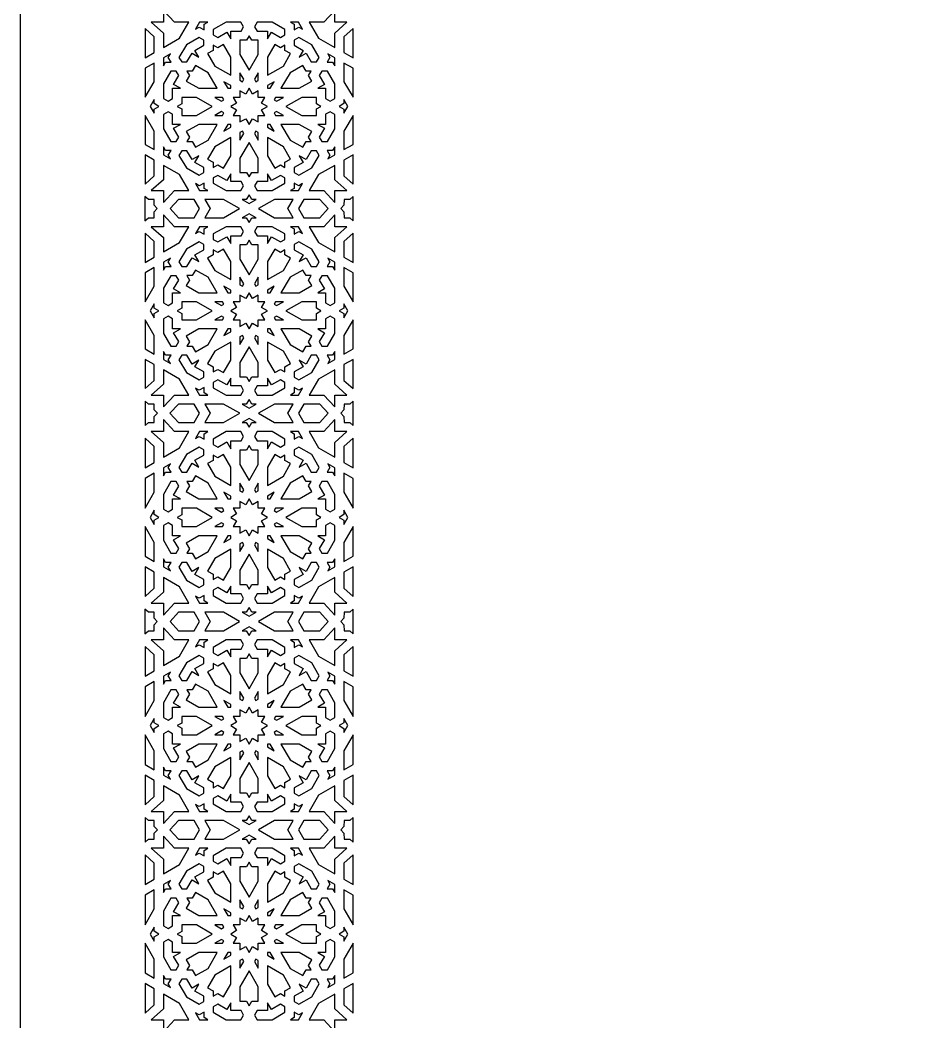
# Model space of a CAD drawing. Extents: x -425 to 425, y -950 to 950.
# Drawn here: x -425 to 0, y -482.2 to -1.3 of the extents above; entities that cross this region are included whole.
import ezdxf

# ---------------------------------------------------------------- set-up
doc = ezdxf.new("R2010")
doc.units = 0
doc.header["$MEASUREMENT"] = 0
doc.layers.add('LAYER_1', color=18, linetype='CONTINUOUS')

msp = doc.modelspace()

# ---------------------------------------------------------------- linework, layer by layer
at = {"layer": 'LAYER_1'}
for points in [[(-425, -950), (425, -950), (425, 950), (-425, 950)], [(-356.15, -2.33), (-361.94, -2.33), (-356.15, -7.52), (-356.15, -14.39), (-348.36, -9.98), (-343.86, -2.33), (-350.87, -2.33), (-356.15, 3.35)], [(-279.14, -2.33), (-286.14, -2.33), (-281.64, -9.98), (-273.85, -14.39), (-273.85, -7.52), (-268.06, -2.33), (-273.85, -2.33), (-273.85, 3.35)], [(-340.7, -5.64), (-338.93, -4.63), (-336.64, -5.93), (-336.64, -3.33), (-334.87, -2.33), (-338.76, -2.33)], [(-332.19, -5.82), (-332.19, -8.39), (-330.03, -9.61), (-325.72, -7.16), (-323.83, -10.36), (-323.83, -6.67), (-318.85, -6.67), (-317.61, -4.55), (-318.91, -2.33), (-326.03, -2.33)], [(-312.39, -4.55), (-311.15, -6.67), (-306.17, -6.67), (-306.17, -10.36), (-304.28, -7.16), (-299.97, -9.61), (-297.81, -8.39), (-297.81, -5.82), (-303.97, -2.33), (-311.09, -2.33)], [(-293.36, -3.33), (-293.36, -5.93), (-291.07, -4.63), (-289.3, -5.64), (-291.24, -2.33), (-295.13, -2.33)], [(-364.98, -19.44), (-360.57, -16.94), (-360.57, -9.35), (-364.98, -5.4)], [(-316.26, -11.01), (-319.41, -11.01), (-319.41, -17.88), (-315, -25.38), (-310.59, -17.88), (-310.59, -11.01), (-313.74, -11.01), (-315, -8.86)], [(-269.43, -9.35), (-269.43, -16.94), (-265.02, -19.44), (-265.02, -5.4)], [(-345.12, -13.15), (-348.68, -19.2), (-347.37, -21.42), (-344.88, -21.42), (-342.39, -17.19), (-339.13, -19.03), (-341.01, -15.83), (-336.7, -13.39), (-336.7, -10.94), (-338.96, -9.66)], [(-330.06, -14.64), (-332.25, -13.4), (-332.25, -15.87), (-334.97, -17.42), (-331.47, -23.37), (-323.83, -27.7), (-323.83, -19.04), (-327.33, -13.09)], [(-306.17, -19.04), (-306.17, -27.7), (-298.53, -23.37), (-295.03, -17.42), (-297.75, -15.87), (-297.75, -13.4), (-299.94, -14.64), (-302.67, -13.09)], [(-293.3, -10.94), (-293.3, -13.39), (-288.99, -15.83), (-290.87, -19.03), (-287.61, -17.19), (-285.12, -21.42), (-282.63, -21.42), (-281.32, -19.2), (-284.88, -13.15), (-291.04, -9.66)], [(-356.15, -19.4), (-356.15, -23.22), (-355.13, -21.48), (-352.48, -21.48), (-353.8, -19.23), (-352.78, -17.49)], [(-276.2, -19.23), (-277.52, -21.48), (-274.88, -21.48), (-273.85, -23.22), (-273.85, -19.4), (-277.22, -17.49)], [(-364.98, -24.45), (-364.98, -38.38), (-360.57, -30.88), (-360.57, -21.95)], [(-342.35, -25.79), (-344.87, -25.79), (-343.61, -27.94), (-345.18, -30.61), (-339.12, -34.05), (-330.3, -34.05), (-334.71, -26.55), (-340.77, -23.11)], [(-295.29, -26.55), (-299.7, -34.05), (-290.88, -34.05), (-284.82, -30.61), (-286.39, -27.94), (-285.13, -25.79), (-287.65, -25.79), (-289.23, -23.11)], [(-269.43, -30.88), (-265.02, -38.38), (-265.02, -24.45), (-269.43, -21.95)], [(-356.15, -31.9), (-356.15, -38.88), (-353.88, -40.16), (-351.73, -38.94), (-351.73, -34.05), (-347.96, -34.05), (-351.22, -32.2), (-348.73, -27.97), (-349.98, -25.85), (-352.59, -25.85)], [(-319.41, -30.21), (-318.23, -30.88), (-317.55, -29.72), (-319.41, -26.56)], [(-312.45, -29.72), (-311.77, -30.88), (-310.59, -30.21), (-310.59, -26.56)], [(-281.27, -27.97), (-278.78, -32.2), (-282.04, -34.05), (-278.27, -34.05), (-278.27, -38.94), (-276.12, -40.16), (-273.85, -38.88), (-273.85, -31.9), (-277.41, -25.85), (-280.02, -25.85)], [(-325.19, -34.05), (-323.83, -34.05), (-323.83, -32.72), (-327.05, -30.89)], [(-306.17, -32.72), (-306.17, -34.05), (-304.81, -34.05), (-302.95, -30.89)], [(-347.31, -41.48), (-349.49, -42.72), (-347.31, -43.96), (-347.31, -47.05), (-340.31, -47.05), (-332.67, -42.72), (-340.31, -38.39), (-347.31, -38.39)], [(-328.24, -40.22), (-327.07, -39.55), (-327.75, -38.39), (-331.46, -38.39)], [(-316.62, -36.81), (-319.41, -35.22), (-319.41, -38.39), (-322.64, -38.39), (-321.03, -41.14), (-323.82, -42.72), (-321.03, -44.31), (-322.64, -47.05), (-319.41, -47.05), (-319.41, -50.22), (-316.62, -48.64), (-315, -51.38), (-313.38, -48.64), (-310.59, -50.22), (-310.59, -47.05), (-307.36, -47.05), (-308.97, -44.31), (-306.18, -42.72), (-308.97, -41.14), (-307.36, -38.39), (-310.59, -38.39), (-310.59, -35.22), (-313.38, -36.81), (-315, -34.06)], [(-302.93, -39.55), (-301.76, -40.22), (-298.54, -38.39), (-302.25, -38.39)], [(-297.34, -42.72), (-289.7, -47.05), (-282.69, -47.05), (-282.69, -43.96), (-280.51, -42.72), (-282.69, -41.48), (-282.69, -38.39), (-289.7, -38.39)], [(-362.51, -42.72), (-360.57, -46.03), (-360.57, -44.02), (-358.28, -42.72), (-360.57, -41.42), (-360.57, -39.41)], [(-269.43, -41.42), (-271.72, -42.72), (-269.43, -44.02), (-269.43, -46.03), (-267.49, -42.72), (-269.43, -39.41)], [(-364.98, -60.99), (-360.57, -63.49), (-360.57, -54.56), (-364.98, -47.06)], [(-356.15, -46.56), (-356.15, -53.54), (-352.59, -59.59), (-349.98, -59.59), (-348.73, -57.47), (-351.22, -53.24), (-347.96, -51.39), (-351.73, -51.39), (-351.73, -46.5), (-353.88, -45.28)], [(-331.46, -47.05), (-327.75, -47.05), (-327.07, -45.9), (-328.24, -45.23)], [(-302.93, -45.9), (-302.25, -47.05), (-298.54, -47.05), (-301.76, -45.23)], [(-278.27, -46.5), (-278.27, -51.39), (-282.04, -51.39), (-278.78, -53.24), (-281.27, -57.47), (-280.02, -59.59), (-277.41, -59.59), (-273.85, -53.54), (-273.85, -46.56), (-276.12, -45.28)], [(-269.43, -54.56), (-269.43, -63.49), (-265.02, -60.99), (-265, -61), (-265, -47.09), (-265.02, -47.06)], [(-345.18, -54.83), (-343.61, -57.51), (-344.87, -59.65), (-342.35, -59.65), (-340.77, -62.33), (-334.71, -58.89), (-330.3, -51.39), (-339.12, -51.39)], [(-327.05, -54.55), (-323.83, -52.73), (-323.83, -51.39), (-325.19, -51.39)], [(-306.17, -52.73), (-302.95, -54.55), (-304.81, -51.39), (-306.17, -51.39)], [(-295.29, -58.89), (-289.23, -62.33), (-287.65, -59.65), (-285.13, -59.65), (-286.39, -57.51), (-284.82, -54.83), (-290.88, -51.39), (-299.7, -51.39)], [(-319.41, -55.23), (-319.41, -58.88), (-317.55, -55.72), (-318.23, -54.56)], [(-312.45, -55.72), (-310.59, -58.88), (-310.59, -55.23), (-311.77, -54.56)], [(-356.15, -66.04), (-352.78, -67.95), (-353.8, -66.21), (-352.48, -63.96), (-355.13, -63.96), (-356.15, -62.22)], [(-331.47, -62.07), (-334.97, -68.02), (-332.25, -69.57), (-332.25, -72.04), (-330.06, -70.8), (-327.33, -72.35), (-323.83, -66.4), (-323.83, -57.74)], [(-319.41, -67.56), (-319.41, -74.43), (-316.26, -74.43), (-315, -76.58), (-313.74, -74.43), (-310.59, -74.43), (-310.59, -67.56), (-315, -60.06)], [(-306.17, -66.4), (-302.67, -72.35), (-299.94, -70.8), (-297.75, -72.04), (-297.75, -69.57), (-295.03, -68.02), (-298.53, -62.07), (-306.17, -57.74)], [(-274.88, -63.96), (-277.52, -63.96), (-276.2, -66.21), (-277.22, -67.95), (-273.85, -66.04), (-273.85, -62.22)], [(-364.98, -80.04), (-360.57, -76.09), (-360.57, -68.5), (-364.98, -66)], [(-348.68, -66.24), (-345.12, -72.29), (-338.96, -75.78), (-336.7, -74.5), (-336.7, -72.05), (-341.01, -69.61), (-339.13, -66.41), (-342.39, -68.26), (-344.88, -64.02), (-347.37, -64.02)], [(-287.61, -68.26), (-290.87, -66.41), (-288.99, -69.61), (-293.3, -72.05), (-293.3, -74.5), (-291.04, -75.78), (-284.88, -72.29), (-281.32, -66.24), (-282.63, -64.02), (-285.12, -64.02)], [(-269.43, -68.5), (-269.43, -76.09), (-265.02, -80.04), (-265, -80.02), (-265, -66.01), (-265.02, -66)], [(-356.15, -77.93), (-361.94, -83.11), (-356.15, -83.11), (-356.15, -88.79), (-350.87, -83.11), (-343.86, -83.11), (-348.36, -75.47), (-356.15, -71.05)], [(-281.64, -75.47), (-286.14, -83.11), (-279.14, -83.11), (-273.85, -88.79), (-273.85, -83.11), (-268.06, -83.11), (-273.85, -77.93), (-273.85, -71.05)], [(-325.72, -78.28), (-330.03, -75.83), (-332.19, -77.06), (-332.19, -79.62), (-326.03, -83.11), (-318.91, -83.11), (-317.61, -80.89), (-318.85, -78.77), (-323.83, -78.77), (-323.83, -75.08)], [(-306.17, -78.77), (-311.15, -78.77), (-312.39, -80.89), (-311.09, -83.11), (-303.97, -83.11), (-297.81, -79.62), (-297.81, -77.06), (-299.97, -75.83), (-304.28, -78.28), (-306.17, -75.08)], [(-338.93, -80.81), (-340.7, -79.81), (-338.76, -83.11), (-334.87, -83.11), (-336.64, -82.11), (-336.64, -79.51)], [(-293.36, -82.11), (-295.13, -83.11), (-291.24, -83.11), (-289.3, -79.81), (-291.07, -80.81), (-293.36, -79.51)], [(-365, -97.63), (-363.35, -96.15), (-360.65, -96.15), (-360.57, -93.42), (-359.06, -91.8), (-360.57, -90.18), (-360.65, -87.45), (-363.35, -87.45), (-365, -85.97)], [(-316.32, -87.45), (-318.37, -87.45), (-315, -89.36), (-311.63, -87.45), (-313.68, -87.45), (-315, -85.2)], [(-266.65, -87.45), (-269.35, -87.45), (-269.43, -90.18), (-270.94, -91.8), (-269.43, -93.42), (-269.35, -96.15), (-266.65, -96.15), (-265, -97.63), (-265, -85.98)], [(-352.96, -91.8), (-348.91, -96.15), (-341.31, -96.15), (-338.75, -91.8), (-341.31, -87.45), (-348.91, -87.45)], [(-333.65, -91.8), (-336.21, -96.15), (-327.21, -96.15), (-319.54, -91.8), (-327.21, -87.45), (-336.21, -87.45)], [(-310.46, -91.8), (-302.79, -96.15), (-293.8, -96.15), (-296.35, -91.8), (-293.8, -87.45), (-302.79, -87.45)], [(-291.25, -91.8), (-288.69, -96.15), (-281.09, -96.15), (-277.04, -91.8), (-281.09, -87.45), (-288.69, -87.45)], [(-356.15, -100.49), (-361.94, -100.49), (-356.15, -105.68), (-356.15, -112.55), (-348.36, -108.14), (-343.86, -100.49), (-350.87, -100.49), (-356.15, -94.81)], [(-318.37, -96.15), (-316.32, -96.15), (-315, -98.4), (-313.68, -96.15), (-311.63, -96.15), (-315, -94.24)], [(-279.14, -100.49), (-286.14, -100.49), (-281.64, -108.14), (-273.85, -112.55), (-273.85, -105.68), (-268.06, -100.49), (-273.85, -100.49), (-273.85, -94.81)], [(-340.7, -103.8), (-338.93, -102.79), (-336.64, -104.09), (-336.64, -101.5), (-334.87, -100.49), (-338.76, -100.49)], [(-332.19, -103.98), (-332.19, -106.55), (-330.03, -107.77), (-325.72, -105.32), (-323.83, -108.53), (-323.83, -104.83), (-318.85, -104.83), (-317.61, -102.71), (-318.91, -100.49), (-326.03, -100.49)], [(-312.39, -102.71), (-311.15, -104.83), (-306.17, -104.83), (-306.17, -108.53), (-304.28, -105.32), (-299.97, -107.77), (-297.81, -106.55), (-297.81, -103.98), (-303.97, -100.49), (-311.09, -100.49)], [(-293.36, -101.5), (-293.36, -104.09), (-291.07, -102.79), (-289.3, -103.8), (-291.24, -100.49), (-295.13, -100.49)], [(-364.98, -117.61), (-360.57, -115.11), (-360.57, -107.52), (-364.98, -103.56)], [(-269.43, -107.52), (-269.43, -115.11), (-265.02, -117.61), (-265, -117.6), (-265, -103.58), (-265.02, -103.56)], [(-345.12, -111.31), (-348.68, -117.36), (-347.37, -119.58), (-344.88, -119.58), (-342.39, -115.35), (-339.13, -117.2), (-341.01, -113.99), (-336.7, -111.55), (-336.7, -109.1), (-338.96, -107.82)], [(-316.26, -109.17), (-319.41, -109.17), (-319.41, -116.04), (-315, -123.54), (-310.59, -116.04), (-310.59, -109.17), (-313.74, -109.17), (-315, -107.02)], [(-293.3, -109.1), (-293.3, -111.55), (-288.99, -113.99), (-290.87, -117.2), (-287.61, -115.35), (-285.12, -119.58), (-282.63, -119.58), (-281.32, -117.36), (-284.88, -111.31), (-291.04, -107.82)], [(-330.06, -112.8), (-332.25, -111.56), (-332.25, -114.04), (-334.97, -115.58), (-331.47, -121.54), (-323.83, -125.87), (-323.83, -117.2), (-327.33, -111.25)], [(-306.17, -117.2), (-306.17, -125.87), (-298.53, -121.54), (-295.03, -115.58), (-297.75, -114.04), (-297.75, -111.56), (-299.94, -112.8), (-302.67, -111.25)], [(-364.98, -122.62), (-364.98, -136.54), (-360.57, -129.04), (-360.57, -120.12)], [(-356.15, -117.56), (-356.15, -121.38), (-355.13, -119.64), (-352.48, -119.64), (-353.8, -117.39), (-352.78, -115.65)], [(-276.2, -117.39), (-277.52, -119.64), (-274.88, -119.64), (-273.85, -121.38), (-273.85, -117.56), (-277.22, -115.65)], [(-269.43, -129.04), (-265.02, -136.54), (-265, -136.51), (-265, -122.61), (-265.02, -122.62), (-269.43, -120.12)], [(-356.15, -130.06), (-356.15, -137.04), (-353.88, -138.32), (-351.73, -137.1), (-351.73, -132.21), (-347.96, -132.21), (-351.22, -130.36), (-348.73, -126.13), (-349.98, -124.01), (-352.59, -124.01)], [(-342.35, -123.95), (-344.87, -123.95), (-343.61, -126.1), (-345.18, -128.77), (-339.12, -132.21), (-330.3, -132.21), (-334.71, -124.71), (-340.77, -121.27)], [(-319.41, -128.37), (-318.23, -129.04), (-317.55, -127.88), (-319.41, -124.72)], [(-312.45, -127.88), (-311.77, -129.04), (-310.59, -128.37), (-310.59, -124.72)], [(-295.29, -124.71), (-299.7, -132.21), (-290.88, -132.21), (-284.82, -128.77), (-286.39, -126.1), (-285.13, -123.95), (-287.65, -123.95), (-289.23, -121.27)], [(-281.27, -126.13), (-278.78, -130.36), (-282.04, -132.21), (-278.27, -132.21), (-278.27, -137.1), (-276.12, -138.32), (-273.85, -137.04), (-273.85, -130.06), (-277.41, -124.01), (-280.02, -124.01)], [(-325.19, -132.21), (-323.83, -132.21), (-323.83, -130.88), (-327.05, -129.05)], [(-306.17, -130.88), (-306.17, -132.21), (-304.81, -132.21), (-302.95, -129.05)], [(-316.62, -134.97), (-319.41, -133.38), (-319.41, -136.55), (-322.64, -136.55), (-321.03, -139.3), (-323.82, -140.88), (-321.03, -142.47), (-322.64, -145.21), (-319.41, -145.21), (-319.41, -148.38), (-316.62, -146.8), (-315, -149.54), (-313.38, -146.8), (-310.59, -148.38), (-310.59, -145.21), (-307.36, -145.21), (-308.97, -142.47), (-306.18, -140.88), (-308.97, -139.3), (-307.36, -136.55), (-310.59, -136.55), (-310.59, -133.38), (-313.38, -134.97), (-315, -132.22)], [(-362.51, -140.88), (-360.57, -144.19), (-360.57, -142.18), (-358.28, -140.88), (-360.57, -139.58), (-360.57, -137.58)], [(-347.31, -139.64), (-349.49, -140.88), (-347.31, -142.12), (-347.31, -145.21), (-340.31, -145.21), (-332.67, -140.88), (-340.31, -136.55), (-347.31, -136.55)], [(-328.24, -138.38), (-327.07, -137.71), (-327.75, -136.55), (-331.46, -136.55)], [(-302.93, -137.71), (-301.76, -138.38), (-298.54, -136.55), (-302.25, -136.55)], [(-297.34, -140.88), (-289.7, -145.21), (-282.69, -145.21), (-282.69, -142.12), (-280.51, -140.88), (-282.69, -139.64), (-282.69, -136.55), (-289.7, -136.55)], [(-269.43, -139.58), (-271.72, -140.88), (-269.43, -142.18), (-269.43, -144.19), (-267.49, -140.88), (-269.43, -137.58)], [(-356.15, -144.72), (-356.15, -151.71), (-352.59, -157.75), (-349.98, -157.75), (-348.73, -155.64), (-351.22, -151.4), (-347.96, -149.55), (-351.73, -149.55), (-351.73, -144.66), (-353.88, -143.44)], [(-331.46, -145.21), (-327.75, -145.21), (-327.07, -144.05), (-328.24, -143.39)], [(-302.93, -144.05), (-302.25, -145.21), (-298.54, -145.21), (-301.76, -143.39)], [(-278.27, -144.66), (-278.27, -149.55), (-282.04, -149.55), (-278.78, -151.4), (-281.27, -155.64), (-280.02, -157.75), (-277.41, -157.75), (-273.85, -151.71), (-273.85, -144.72), (-276.12, -143.44)], [(-364.98, -159.15), (-360.57, -161.65), (-360.57, -152.72), (-364.98, -145.22)], [(-269.43, -152.72), (-269.43, -161.65), (-265.02, -159.15), (-265.02, -145.22)], [(-345.18, -152.99), (-343.61, -155.67), (-344.87, -157.81), (-342.35, -157.81), (-340.77, -160.49), (-334.71, -157.05), (-330.3, -149.55), (-339.12, -149.55)], [(-327.05, -152.71), (-323.83, -150.89), (-323.83, -149.55), (-325.19, -149.55)], [(-319.41, -153.39), (-319.41, -157.04), (-317.55, -153.88), (-318.23, -152.72)], [(-312.45, -153.88), (-310.59, -157.04), (-310.59, -153.39), (-311.77, -152.72)], [(-306.17, -150.89), (-302.95, -152.71), (-304.81, -149.55), (-306.17, -149.55)], [(-295.29, -157.05), (-289.23, -160.49), (-287.65, -157.81), (-285.13, -157.81), (-286.39, -155.67), (-284.82, -152.99), (-290.88, -149.55), (-299.7, -149.55)], [(-331.47, -160.23), (-334.97, -166.18), (-332.25, -167.73), (-332.25, -170.21), (-330.06, -168.97), (-327.33, -170.51), (-323.83, -164.56), (-323.83, -155.9)], [(-319.41, -165.72), (-319.41, -172.6), (-316.26, -172.6), (-315, -174.74), (-313.74, -172.6), (-310.59, -172.6), (-310.59, -165.72), (-315, -158.22)], [(-306.17, -164.56), (-302.67, -170.51), (-299.94, -168.97), (-297.75, -170.21), (-297.75, -167.73), (-295.03, -166.18), (-298.53, -160.23), (-306.17, -155.9)], [(-356.15, -164.2), (-352.78, -166.11), (-353.8, -164.37), (-352.48, -162.12), (-355.13, -162.12), (-356.15, -160.38)], [(-348.68, -164.41), (-345.12, -170.45), (-338.96, -173.94), (-336.7, -172.66), (-336.7, -170.22), (-341.01, -167.77), (-339.13, -164.57), (-342.39, -166.42), (-344.88, -162.18), (-347.37, -162.18)], [(-287.61, -166.42), (-290.87, -164.57), (-288.99, -167.77), (-293.3, -170.22), (-293.3, -172.66), (-291.04, -173.94), (-284.88, -170.45), (-281.32, -164.41), (-282.63, -162.18), (-285.12, -162.18)], [(-274.88, -162.12), (-277.52, -162.12), (-276.2, -164.37), (-277.22, -166.11), (-273.85, -164.2), (-273.85, -160.38)], [(-364.98, -178.2), (-360.57, -174.25), (-360.57, -166.66), (-364.98, -164.16)], [(-269.43, -166.66), (-269.43, -174.25), (-265.02, -178.2), (-265.02, -164.16)], [(-356.15, -176.09), (-361.94, -181.27), (-356.15, -181.27), (-356.15, -186.96), (-350.87, -181.27), (-343.86, -181.27), (-348.36, -173.63), (-356.15, -169.21)], [(-281.64, -173.63), (-286.14, -181.27), (-279.14, -181.27), (-273.85, -186.96), (-273.85, -181.27), (-268.06, -181.27), (-273.85, -176.09), (-273.85, -169.21)], [(-338.93, -178.97), (-340.7, -177.97), (-338.76, -181.27), (-334.87, -181.27), (-336.64, -180.27), (-336.64, -177.67)], [(-325.72, -176.44), (-330.03, -174), (-332.19, -175.22), (-332.19, -177.78), (-326.03, -181.28), (-318.91, -181.28), (-317.61, -179.05), (-318.85, -176.94), (-323.83, -176.94), (-323.83, -173.24)], [(-306.17, -176.94), (-311.15, -176.94), (-312.39, -179.05), (-311.09, -181.28), (-303.97, -181.28), (-297.81, -177.78), (-297.81, -175.22), (-299.97, -174), (-304.28, -176.44), (-306.17, -173.24)], [(-293.36, -180.27), (-295.13, -181.27), (-291.24, -181.27), (-289.3, -177.97), (-291.07, -178.97), (-293.36, -177.67)], [(-364.98, -195.92), (-363.35, -194.43), (-360.65, -194.43), (-360.57, -191.65), (-359.05, -189.98), (-360.57, -188.34), (-360.65, -185.61), (-363.35, -185.61), (-364.98, -184.16)], [(-352.98, -189.98), (-348.91, -194.43), (-341.31, -194.43), (-338.74, -189.98), (-341.31, -185.61), (-348.91, -185.61)], [(-333.64, -189.98), (-336.21, -194.43), (-327.21, -194.43), (-319.5, -189.98), (-327.21, -185.61), (-336.21, -185.61)], [(-316.32, -185.61), (-318.37, -185.61), (-315, -187.52), (-311.63, -185.61), (-313.68, -185.61), (-315, -183.36)], [(-310.5, -189.98), (-302.79, -194.43), (-293.8, -194.43), (-296.36, -189.98), (-293.8, -185.61), (-302.79, -185.61)], [(-291.26, -189.98), (-288.69, -194.43), (-281.09, -194.43), (-277.03, -189.98), (-281.09, -185.61), (-288.69, -185.61)], [(-266.65, -185.61), (-269.35, -185.61), (-269.43, -188.34), (-270.95, -189.98), (-269.43, -191.65), (-269.35, -194.43), (-266.65, -194.43), (-265.02, -195.92), (-265.02, -184.16)], [(-356.15, -198.85), (-361.94, -198.85), (-356.15, -204.13), (-356.15, -211.14), (-348.36, -206.64), (-343.86, -198.85), (-350.87, -198.85), (-356.15, -193.06)], [(-318.37, -194.43), (-316.32, -194.43), (-315, -196.72), (-313.68, -194.43), (-311.63, -194.43), (-315, -192.49)], [(-279.14, -198.85), (-286.14, -198.85), (-281.64, -206.64), (-273.85, -211.14), (-273.85, -204.13), (-268.06, -198.85), (-273.85, -198.85), (-273.85, -193.06)], [(-364.98, -216.28), (-360.57, -213.74), (-360.57, -206.01), (-364.98, -201.98)], [(-340.7, -202.22), (-338.93, -201.2), (-336.64, -202.52), (-336.64, -199.87), (-334.87, -198.85), (-338.76, -198.85)], [(-332.19, -202.41), (-332.19, -205.02), (-330.03, -206.26), (-325.72, -203.77), (-323.83, -207.04), (-323.83, -203.27), (-318.85, -203.27), (-317.61, -201.11), (-318.91, -198.85), (-326.03, -198.85)], [(-312.39, -201.11), (-311.15, -203.27), (-306.17, -203.27), (-306.17, -207.04), (-304.28, -203.77), (-299.97, -206.26), (-297.81, -205.02), (-297.81, -202.41), (-303.97, -198.85), (-311.09, -198.85)], [(-293.36, -199.87), (-293.36, -202.52), (-291.07, -201.2), (-289.3, -202.22), (-291.24, -198.85), (-295.13, -198.85)], [(-269.43, -206.01), (-269.43, -213.74), (-265.02, -216.28), (-265.02, -201.98)], [(-345.12, -209.87), (-348.68, -216.03), (-347.37, -218.3), (-344.88, -218.3), (-342.39, -213.98), (-339.13, -215.87), (-341.01, -212.6), (-336.7, -210.11), (-336.7, -207.62), (-338.96, -206.32)], [(-316.26, -207.69), (-319.41, -207.69), (-319.41, -214.69), (-315, -222.33), (-310.59, -214.69), (-310.59, -207.69), (-313.74, -207.69), (-315, -205.51)], [(-293.3, -207.62), (-293.3, -210.11), (-288.99, -212.6), (-290.87, -215.87), (-287.61, -213.98), (-285.12, -218.3), (-282.63, -218.3), (-281.32, -216.03), (-284.88, -209.87), (-291.04, -206.32)], [(-330.06, -211.39), (-332.25, -210.13), (-332.25, -212.65), (-334.97, -214.22), (-331.47, -220.29), (-323.83, -224.7), (-323.83, -215.88), (-327.33, -209.81)], [(-306.17, -215.88), (-306.17, -224.7), (-298.53, -220.29), (-295.03, -214.22), (-297.75, -212.65), (-297.75, -210.13), (-299.94, -211.39), (-302.67, -209.81)], [(-356.15, -216.24), (-356.15, -220.13), (-355.13, -218.36), (-352.48, -218.36), (-353.8, -216.07), (-352.78, -214.3)], [(-276.2, -216.07), (-277.52, -218.36), (-274.88, -218.36), (-273.85, -220.13), (-273.85, -216.24), (-277.22, -214.3)], [(-364.98, -221.39), (-364.98, -235.57), (-360.57, -227.93), (-360.57, -218.84)], [(-342.35, -222.75), (-344.87, -222.75), (-343.61, -224.93), (-345.18, -227.66), (-339.12, -231.16), (-330.3, -231.16), (-334.71, -223.52), (-340.77, -220.02)], [(-295.29, -223.52), (-299.7, -231.16), (-290.88, -231.16), (-284.82, -227.66), (-286.39, -224.93), (-285.13, -222.75), (-287.65, -222.75), (-289.23, -220.02)], [(-269.43, -227.93), (-265.02, -235.57), (-265.02, -221.39), (-269.43, -218.84)], [(-356.15, -228.97), (-356.15, -236.08), (-353.88, -237.39), (-351.73, -236.14), (-351.73, -231.16), (-347.96, -231.16), (-351.22, -229.28), (-348.73, -224.96), (-349.98, -222.81), (-352.59, -222.81)], [(-319.41, -227.25), (-318.23, -227.93), (-317.55, -226.75), (-319.41, -223.53)], [(-312.45, -226.75), (-311.77, -227.93), (-310.59, -227.25), (-310.59, -223.53)], [(-281.27, -224.96), (-278.78, -229.28), (-282.04, -231.16), (-278.27, -231.16), (-278.27, -236.14), (-276.12, -237.39), (-273.85, -236.08), (-273.85, -228.97), (-277.41, -222.81), (-280.02, -222.81)], [(-325.19, -231.16), (-323.83, -231.16), (-323.83, -229.8), (-327.05, -227.94)], [(-306.17, -229.8), (-306.17, -231.16), (-304.81, -231.16), (-302.95, -227.94)], [(-347.31, -238.73), (-349.49, -239.99), (-347.31, -241.26), (-347.31, -244.4), (-340.31, -244.4), (-332.67, -239.99), (-340.31, -235.58), (-347.31, -235.58)], [(-328.24, -237.44), (-327.07, -236.76), (-327.75, -235.58), (-331.46, -235.58)], [(-316.62, -233.97), (-319.41, -232.35), (-319.41, -235.58), (-322.64, -235.58), (-321.03, -238.38), (-323.82, -239.99), (-321.03, -241.61), (-322.64, -244.4), (-319.41, -244.4), (-319.41, -247.63), (-316.62, -246.02), (-315, -248.81), (-313.38, -246.02), (-310.59, -247.63), (-310.59, -244.4), (-307.36, -244.4), (-308.97, -241.61), (-306.18, -239.99), (-308.97, -238.38), (-307.36, -235.58), (-310.59, -235.58), (-310.59, -232.35), (-313.38, -233.97), (-315, -231.17)], [(-302.93, -236.76), (-301.76, -237.44), (-298.54, -235.58), (-302.25, -235.58)], [(-297.34, -239.99), (-289.7, -244.4), (-282.69, -244.4), (-282.69, -241.26), (-280.51, -239.99), (-282.69, -238.73), (-282.69, -235.58), (-289.7, -235.58)], [(-362.51, -239.99), (-360.57, -243.36), (-360.57, -241.32), (-358.28, -239.99), (-360.57, -238.67), (-360.57, -236.62)], [(-269.43, -238.67), (-271.72, -239.99), (-269.43, -241.32), (-269.43, -243.36), (-267.49, -239.99), (-269.43, -236.62)], [(-364.98, -258.6), (-360.57, -261.14), (-360.57, -252.05), (-364.98, -244.41)], [(-356.15, -243.91), (-356.15, -251.02), (-352.59, -257.18), (-349.98, -257.18), (-348.73, -255.02), (-351.22, -250.71), (-347.96, -248.82), (-351.73, -248.82), (-351.73, -243.84), (-353.88, -242.6)], [(-331.46, -244.4), (-327.75, -244.4), (-327.07, -243.23), (-328.24, -242.55)], [(-302.93, -243.23), (-302.25, -244.4), (-298.54, -244.4), (-301.76, -242.55)], [(-278.27, -243.84), (-278.27, -248.82), (-282.04, -248.82), (-278.78, -250.71), (-281.27, -255.02), (-280.02, -257.18), (-277.41, -257.18), (-273.85, -251.02), (-273.85, -243.91), (-276.12, -242.6)], [(-269.43, -252.05), (-269.43, -261.14), (-265.02, -258.6), (-265, -258.61), (-265, -244.44), (-265.02, -244.41)], [(-345.18, -252.32), (-343.61, -255.05), (-344.87, -257.24), (-342.35, -257.24), (-340.77, -259.96), (-334.71, -256.46), (-330.3, -248.82), (-339.12, -248.82)], [(-327.05, -252.04), (-323.83, -250.18), (-323.83, -248.82), (-325.19, -248.82)], [(-306.17, -250.18), (-302.95, -252.04), (-304.81, -248.82), (-306.17, -248.82)], [(-295.29, -256.46), (-289.23, -259.96), (-287.65, -257.24), (-285.13, -257.24), (-286.39, -255.05), (-284.82, -252.32), (-290.88, -248.82), (-299.7, -248.82)], [(-319.41, -252.74), (-319.41, -256.45), (-317.55, -253.23), (-318.23, -252.06)], [(-312.45, -253.23), (-310.59, -256.45), (-310.59, -252.74), (-311.77, -252.06)], [(-331.47, -259.7), (-334.97, -265.76), (-332.25, -267.34), (-332.25, -269.86), (-330.06, -268.6), (-327.33, -270.17), (-323.83, -264.11), (-323.83, -255.29)], [(-319.41, -265.29), (-319.41, -272.29), (-316.26, -272.29), (-315, -274.48), (-313.74, -272.29), (-310.59, -272.29), (-310.59, -265.29), (-315, -257.65)], [(-306.17, -264.11), (-302.67, -270.17), (-299.94, -268.6), (-297.75, -269.86), (-297.75, -267.34), (-295.03, -265.76), (-298.53, -259.7), (-306.17, -255.29)], [(-364.98, -278), (-360.57, -273.98), (-360.57, -266.25), (-364.98, -263.7)], [(-356.15, -263.74), (-352.78, -265.69), (-353.8, -263.92), (-352.48, -261.63), (-355.13, -261.63), (-356.15, -259.86)], [(-348.68, -263.95), (-345.12, -270.11), (-338.96, -273.67), (-336.7, -272.36), (-336.7, -269.87), (-341.01, -267.38), (-339.13, -264.12), (-342.39, -266), (-344.88, -261.69), (-347.37, -261.69)], [(-287.61, -266), (-290.87, -264.12), (-288.99, -267.38), (-293.3, -269.87), (-293.3, -272.36), (-291.04, -273.67), (-284.88, -270.11), (-281.32, -263.95), (-282.63, -261.69), (-285.12, -261.69)], [(-274.88, -261.63), (-277.52, -261.63), (-276.2, -263.92), (-277.22, -265.69), (-273.85, -263.74), (-273.85, -259.86)], [(-269.43, -266.25), (-269.43, -273.98), (-265.02, -278), (-265, -277.99), (-265, -263.71), (-265.02, -263.7)], [(-356.15, -275.85), (-361.94, -281.13), (-356.15, -281.13), (-356.15, -286.92), (-350.87, -281.13), (-343.86, -281.13), (-348.36, -273.34), (-356.15, -268.85)], [(-281.64, -273.34), (-286.14, -281.13), (-279.14, -281.13), (-273.85, -286.92), (-273.85, -281.13), (-268.06, -281.13), (-273.85, -275.85), (-273.85, -268.85)], [(-325.72, -276.21), (-330.03, -273.72), (-332.19, -274.96), (-332.19, -277.58), (-326.03, -281.13), (-318.91, -281.13), (-317.61, -278.87), (-318.85, -276.71), (-323.83, -276.71), (-323.83, -272.95)], [(-306.17, -276.71), (-311.15, -276.71), (-312.39, -278.87), (-311.09, -281.13), (-303.97, -281.13), (-297.81, -277.58), (-297.81, -274.96), (-299.97, -273.72), (-304.28, -276.21), (-306.17, -272.95)], [(-338.93, -278.79), (-340.7, -277.76), (-338.76, -281.13), (-334.87, -281.13), (-336.64, -280.11), (-336.64, -277.46)], [(-293.36, -280.11), (-295.13, -281.13), (-291.24, -281.13), (-289.3, -277.76), (-291.07, -278.79), (-293.36, -277.46)], [(-316.32, -285.55), (-318.37, -285.55), (-315, -287.5), (-311.63, -285.55), (-313.68, -285.55), (-315, -283.26)], [(-365, -295.92), (-363.35, -294.42), (-360.65, -294.42), (-360.57, -291.63), (-359.06, -289.98), (-360.57, -288.33), (-360.65, -285.55), (-363.35, -285.55), (-365, -284.05)], [(-352.96, -289.98), (-348.91, -294.41), (-341.31, -294.41), (-338.75, -289.98), (-341.31, -285.55), (-348.91, -285.55)], [(-333.65, -289.98), (-336.21, -294.41), (-327.21, -294.41), (-319.54, -289.98), (-327.21, -285.55), (-336.21, -285.55)], [(-310.46, -289.98), (-302.79, -294.41), (-293.8, -294.41), (-296.35, -289.98), (-293.8, -285.55), (-302.79, -285.55)], [(-291.25, -289.98), (-288.69, -294.41), (-281.09, -294.41), (-277.04, -289.98), (-281.09, -285.55), (-288.69, -285.55)], [(-266.65, -285.55), (-269.35, -285.55), (-269.43, -288.33), (-270.94, -289.98), (-269.43, -291.63), (-269.35, -294.42), (-266.65, -294.42), (-265, -295.92), (-265, -284.05)], [(-356.15, -298.83), (-361.94, -298.83), (-356.15, -304.12), (-356.15, -311.12), (-348.36, -306.62), (-343.86, -298.83), (-350.87, -298.83), (-356.15, -293.05)], [(-318.37, -294.41), (-316.32, -294.41), (-315, -296.71), (-313.68, -294.41), (-311.63, -294.41), (-315, -292.47)], [(-279.14, -298.83), (-286.14, -298.83), (-281.64, -306.62), (-273.85, -311.12), (-273.85, -304.12), (-268.06, -298.83), (-273.85, -298.83), (-273.85, -293.05)], [(-364.98, -316.27), (-360.57, -313.72), (-360.57, -305.99), (-364.98, -301.96)], [(-340.7, -302.2), (-338.93, -301.18), (-336.64, -302.5), (-336.64, -299.86), (-334.87, -298.83), (-338.76, -298.83)], [(-332.19, -302.39), (-332.19, -305), (-330.03, -306.25), (-325.72, -303.76), (-323.83, -307.02), (-323.83, -303.25), (-318.85, -303.25), (-317.61, -301.1), (-318.91, -298.83), (-326.03, -298.83)], [(-312.39, -301.1), (-311.15, -303.25), (-306.17, -303.25), (-306.17, -307.02), (-304.28, -303.76), (-299.97, -306.25), (-297.81, -305), (-297.81, -302.39), (-303.97, -298.83), (-311.09, -298.83)], [(-293.36, -299.86), (-293.36, -302.5), (-291.07, -301.18), (-289.3, -302.2), (-291.24, -298.83), (-295.13, -298.83)], [(-269.43, -305.99), (-269.43, -313.72), (-265.02, -316.27), (-265, -316.26), (-265, -301.98), (-265.02, -301.96)], [(-345.12, -309.86), (-348.68, -316.02), (-347.37, -318.28), (-344.88, -318.28), (-342.39, -313.97), (-339.13, -315.85), (-341.01, -312.59), (-336.7, -310.1), (-336.7, -307.61), (-338.96, -306.3)], [(-316.26, -307.67), (-319.41, -307.67), (-319.41, -314.67), (-315, -322.31), (-310.59, -314.67), (-310.59, -307.67), (-313.74, -307.67), (-315, -305.49)], [(-293.3, -307.61), (-293.3, -310.1), (-288.99, -312.59), (-290.87, -315.85), (-287.61, -313.97), (-285.12, -318.28), (-282.63, -318.28), (-281.32, -316.02), (-284.88, -309.86), (-291.04, -306.3)], [(-330.06, -311.37), (-332.25, -310.11), (-332.25, -312.63), (-334.97, -314.21), (-331.47, -320.27), (-323.83, -324.68), (-323.83, -315.86), (-327.33, -309.8)], [(-306.17, -315.86), (-306.17, -324.68), (-298.53, -320.27), (-295.03, -314.21), (-297.75, -312.63), (-297.75, -310.11), (-299.94, -311.37), (-302.67, -309.8)], [(-356.15, -316.22), (-356.15, -320.11), (-355.13, -318.34), (-352.48, -318.34), (-353.8, -316.05), (-352.78, -314.28)], [(-276.2, -316.05), (-277.52, -318.34), (-274.88, -318.34), (-273.85, -320.11), (-273.85, -316.22), (-277.22, -314.28)], [(-364.98, -321.37), (-364.98, -335.56), (-360.57, -327.92), (-360.57, -318.82)], [(-342.35, -322.73), (-344.87, -322.73), (-343.61, -324.92), (-345.18, -327.64), (-339.12, -331.14), (-330.3, -331.14), (-334.71, -323.5), (-340.77, -320)], [(-295.29, -323.5), (-299.7, -331.14), (-290.88, -331.14), (-284.82, -327.64), (-286.39, -324.92), (-285.13, -322.73), (-287.65, -322.73), (-289.23, -320)], [(-269.43, -327.92), (-265.02, -335.56), (-265, -335.52), (-265, -321.36), (-265.02, -321.37), (-269.43, -318.82)], [(-356.15, -328.95), (-356.15, -336.06), (-353.88, -337.37), (-351.73, -336.12), (-351.73, -331.14), (-347.96, -331.14), (-351.22, -329.26), (-348.73, -324.95), (-349.98, -322.79), (-352.59, -322.79)], [(-319.41, -327.23), (-318.23, -327.91), (-317.55, -326.73), (-319.41, -323.51)], [(-312.45, -326.73), (-311.77, -327.91), (-310.59, -327.23), (-310.59, -323.51)], [(-281.27, -324.95), (-278.78, -329.26), (-282.04, -331.14), (-278.27, -331.14), (-278.27, -336.12), (-276.12, -337.37), (-273.85, -336.06), (-273.85, -328.95), (-277.41, -322.79), (-280.02, -322.79)], [(-325.19, -331.14), (-323.83, -331.14), (-323.83, -329.78), (-327.05, -327.92)], [(-316.62, -333.95), (-319.41, -332.33), (-319.41, -335.56), (-322.64, -335.56), (-321.03, -338.36), (-323.82, -339.97), (-321.03, -341.59), (-322.64, -344.38), (-319.41, -344.38), (-319.41, -347.61), (-316.62, -346), (-315, -348.79), (-313.38, -346), (-310.59, -347.61), (-310.59, -344.38), (-307.36, -344.38), (-308.97, -341.59), (-306.18, -339.97), (-308.97, -338.36), (-307.36, -335.56), (-310.59, -335.56), (-310.59, -332.33), (-313.38, -333.95), (-315, -331.15)], [(-306.17, -329.78), (-306.17, -331.14), (-304.81, -331.14), (-302.95, -327.92)], [(-362.51, -339.98), (-360.57, -343.34), (-360.57, -341.3), (-358.28, -339.98), (-360.57, -338.65), (-360.57, -336.61)], [(-347.31, -338.71), (-349.49, -339.98), (-347.31, -341.24), (-347.31, -344.39), (-340.31, -344.39), (-332.67, -339.98), (-340.31, -335.56), (-347.31, -335.56)], [(-328.24, -337.42), (-327.07, -336.74), (-327.75, -335.56), (-331.46, -335.56)], [(-302.93, -336.74), (-301.76, -337.42), (-298.54, -335.56), (-302.25, -335.56)], [(-297.34, -339.98), (-289.7, -344.39), (-282.69, -344.39), (-282.69, -341.24), (-280.51, -339.98), (-282.69, -338.71), (-282.69, -335.56), (-289.7, -335.56)], [(-269.43, -338.65), (-271.72, -339.98), (-269.43, -341.3), (-269.43, -343.34), (-267.49, -339.98), (-269.43, -336.61)], [(-364.98, -358.58), (-360.57, -361.13), (-360.57, -352.03), (-364.98, -344.4)], [(-356.15, -343.89), (-356.15, -351), (-352.59, -357.16), (-349.98, -357.16), (-348.73, -355), (-351.22, -350.69), (-347.96, -348.81), (-351.73, -348.81), (-351.73, -343.83), (-353.88, -342.58)], [(-331.46, -344.38), (-327.75, -344.38), (-327.07, -343.21), (-328.24, -342.53)], [(-302.93, -343.21), (-302.25, -344.38), (-298.54, -344.38), (-301.76, -342.53)], [(-278.27, -343.83), (-278.27, -348.81), (-282.04, -348.81), (-278.78, -350.69), (-281.27, -355), (-280.02, -357.16), (-277.41, -357.16), (-273.85, -351), (-273.85, -343.89), (-276.12, -342.58)], [(-269.43, -352.03), (-269.43, -361.13), (-265.02, -358.58), (-265.02, -344.4)], [(-345.18, -352.31), (-343.61, -355.03), (-344.87, -357.22), (-342.35, -357.22), (-340.77, -359.95), (-334.71, -356.45), (-330.3, -348.81), (-339.12, -348.81)], [(-327.05, -352.02), (-323.83, -350.16), (-323.83, -348.8), (-325.19, -348.8)], [(-306.17, -350.16), (-302.95, -352.02), (-304.81, -348.8), (-306.17, -348.8)], [(-295.29, -356.45), (-289.23, -359.95), (-287.65, -357.22), (-285.13, -357.22), (-286.39, -355.03), (-284.82, -352.31), (-290.88, -348.81), (-299.7, -348.81)], [(-331.47, -359.68), (-334.97, -365.74), (-332.25, -367.32), (-332.25, -369.84), (-330.06, -368.58), (-327.33, -370.16), (-323.83, -364.09), (-323.83, -355.27)], [(-319.41, -352.72), (-319.41, -356.43), (-317.55, -353.21), (-318.23, -352.04)], [(-312.45, -353.21), (-310.59, -356.43), (-310.59, -352.72), (-311.77, -352.04)], [(-306.17, -364.09), (-302.67, -370.16), (-299.94, -368.58), (-297.75, -369.84), (-297.75, -367.32), (-295.03, -365.74), (-298.53, -359.68), (-306.17, -355.27)], [(-356.15, -363.73), (-352.78, -365.67), (-353.8, -363.9), (-352.48, -361.61), (-355.13, -361.61), (-356.15, -359.84)], [(-319.41, -365.28), (-319.41, -372.28), (-316.26, -372.28), (-315, -374.46), (-313.74, -372.28), (-310.59, -372.28), (-310.59, -365.28), (-315, -357.64)], [(-274.88, -361.61), (-277.52, -361.61), (-276.2, -363.9), (-277.22, -365.67), (-273.85, -363.73), (-273.85, -359.84)], [(-364.98, -377.99), (-360.57, -373.96), (-360.57, -366.23), (-364.98, -363.68)], [(-348.68, -363.93), (-345.12, -370.09), (-338.96, -373.65), (-336.7, -372.34), (-336.7, -369.85), (-341.01, -367.36), (-339.13, -364.1), (-342.39, -365.98), (-344.88, -361.67), (-347.37, -361.67)], [(-287.61, -365.98), (-290.87, -364.1), (-288.99, -367.36), (-293.3, -369.85), (-293.3, -372.34), (-291.04, -373.65), (-284.88, -370.09), (-281.32, -363.93), (-282.63, -361.67), (-285.12, -361.67)], [(-269.43, -366.23), (-269.43, -373.96), (-265.02, -377.99), (-265.02, -363.68)], [(-356.15, -375.83), (-361.94, -381.12), (-356.15, -381.12), (-356.15, -386.9), (-350.87, -381.12), (-343.86, -381.12), (-348.36, -373.33), (-356.15, -368.83)], [(-281.64, -373.33), (-286.14, -381.12), (-279.14, -381.12), (-273.85, -386.9), (-273.85, -381.12), (-268.06, -381.12), (-273.85, -375.83), (-273.85, -368.83)], [(-325.72, -376.19), (-330.03, -373.7), (-332.19, -374.95), (-332.19, -377.56), (-326.03, -381.12), (-318.91, -381.12), (-317.61, -378.85), (-318.85, -376.7), (-323.83, -376.7), (-323.83, -372.93)], [(-306.17, -376.7), (-311.15, -376.7), (-312.39, -378.85), (-311.09, -381.12), (-303.97, -381.12), (-297.81, -377.56), (-297.81, -374.95), (-299.97, -373.7), (-304.28, -376.19), (-306.17, -372.93)], [(-338.93, -378.77), (-340.7, -377.75), (-338.76, -381.12), (-334.87, -381.12), (-336.64, -380.09), (-336.64, -377.45)], [(-293.36, -380.09), (-295.13, -381.12), (-291.24, -381.12), (-289.3, -377.75), (-291.07, -378.77), (-293.36, -377.45)], [(-364.98, -395.92), (-363.35, -394.44), (-360.65, -394.44), (-360.57, -391.65), (-359.05, -389.99), (-360.57, -388.32), (-360.65, -385.54), (-363.35, -385.54), (-364.98, -384.05)], [(-316.32, -385.54), (-318.37, -385.54), (-315, -387.48), (-311.63, -385.54), (-313.68, -385.54), (-315, -383.24)], [(-266.65, -385.54), (-269.35, -385.54), (-269.43, -388.32), (-270.95, -389.99), (-269.43, -391.65), (-269.35, -394.44), (-266.65, -394.44), (-265.02, -395.92), (-265.02, -384.05)], [(-352.98, -389.99), (-348.91, -394.44), (-341.31, -394.44), (-338.74, -389.99), (-341.31, -385.54), (-348.91, -385.54)], [(-333.64, -389.99), (-336.21, -394.44), (-327.21, -394.44), (-319.5, -389.99), (-327.21, -385.54), (-336.21, -385.54)], [(-310.5, -389.99), (-302.79, -394.44), (-293.8, -394.44), (-296.36, -389.99), (-293.8, -385.54), (-302.79, -385.54)], [(-291.26, -389.99), (-288.69, -394.44), (-281.09, -394.44), (-277.03, -389.99), (-281.09, -385.54), (-288.69, -385.54)], [(-356.15, -398.86), (-361.94, -398.86), (-356.15, -404.14), (-356.15, -411.14), (-348.36, -406.64), (-343.86, -398.86), (-350.87, -398.86), (-356.15, -393.07)], [(-318.37, -394.44), (-316.32, -394.44), (-315, -396.73), (-313.68, -394.44), (-311.63, -394.44), (-315, -392.49)], [(-279.14, -398.86), (-286.14, -398.86), (-281.64, -406.64), (-273.85, -411.14), (-273.85, -404.14), (-268.06, -398.86), (-273.85, -398.86), (-273.85, -393.07)], [(-340.7, -402.22), (-338.93, -401.2), (-336.64, -402.52), (-336.64, -399.88), (-334.87, -398.86), (-338.76, -398.86)], [(-332.19, -402.41), (-332.19, -405.02), (-330.03, -406.27), (-325.72, -403.78), (-323.83, -407.04), (-323.83, -403.27), (-318.85, -403.27), (-317.61, -401.12), (-318.91, -398.85), (-326.03, -398.85)], [(-312.39, -401.12), (-311.15, -403.27), (-306.17, -403.27), (-306.17, -407.04), (-304.28, -403.78), (-299.97, -406.27), (-297.81, -405.02), (-297.81, -402.41), (-303.97, -398.85), (-311.09, -398.85)], [(-293.36, -399.88), (-293.36, -402.52), (-291.07, -401.2), (-289.3, -402.22), (-291.24, -398.86), (-295.13, -398.86)], [(-364.98, -416.29), (-360.57, -413.74), (-360.57, -406.01), (-364.98, -401.98)], [(-269.43, -406.01), (-269.43, -413.74), (-265.02, -416.29), (-265.02, -401.98)], [(-345.12, -409.88), (-348.68, -416.04), (-347.37, -418.3), (-344.88, -418.3), (-342.39, -413.99), (-339.13, -415.87), (-341.01, -412.61), (-336.7, -410.12), (-336.7, -407.63), (-338.96, -406.32)], [(-316.26, -407.69), (-319.41, -407.69), (-319.41, -414.69), (-315, -422.33), (-310.59, -414.69), (-310.59, -407.69), (-313.74, -407.69), (-315, -405.51)], [(-293.3, -407.63), (-293.3, -410.12), (-288.99, -412.61), (-290.87, -415.87), (-287.61, -413.99), (-285.12, -418.3), (-282.63, -418.3), (-281.32, -416.04), (-284.88, -409.88), (-291.04, -406.32)], [(-330.06, -411.39), (-332.25, -410.13), (-332.25, -412.65), (-334.97, -414.23), (-331.47, -420.29), (-323.83, -424.7), (-323.83, -415.88), (-327.33, -409.82)], [(-306.17, -415.88), (-306.17, -424.7), (-298.53, -420.29), (-295.03, -414.23), (-297.75, -412.65), (-297.75, -410.13), (-299.94, -411.39), (-302.67, -409.82)], [(-356.15, -416.24), (-356.15, -420.13), (-355.13, -418.36), (-352.48, -418.36), (-353.8, -416.07), (-352.78, -414.3)], [(-276.2, -416.07), (-277.52, -418.36), (-274.88, -418.36), (-273.85, -420.13), (-273.85, -416.24), (-277.22, -414.3)], [(-364.98, -421.39), (-364.98, -435.58), (-360.57, -427.94), (-360.57, -418.84)], [(-356.15, -428.97), (-356.15, -436.08), (-353.88, -437.39), (-351.73, -436.14), (-351.73, -431.16), (-347.96, -431.16), (-351.22, -429.28), (-348.73, -424.97), (-349.98, -422.81), (-352.59, -422.81)], [(-342.35, -422.75), (-344.87, -422.75), (-343.61, -424.94), (-345.18, -427.66), (-339.12, -431.16), (-330.3, -431.16), (-334.71, -423.53), (-340.77, -420.02)], [(-295.29, -423.53), (-299.7, -431.16), (-290.88, -431.16), (-284.82, -427.66), (-286.39, -424.94), (-285.13, -422.75), (-287.65, -422.75), (-289.23, -420.02)], [(-281.27, -424.97), (-278.78, -429.28), (-282.04, -431.16), (-278.27, -431.16), (-278.27, -436.14), (-276.12, -437.39), (-273.85, -436.08), (-273.85, -428.97), (-277.41, -422.81), (-280.02, -422.81)], [(-269.43, -427.94), (-265.02, -435.58), (-265.02, -421.39), (-269.43, -418.84)], [(-325.19, -431.17), (-323.83, -431.17), (-323.83, -429.81), (-327.05, -427.95)], [(-319.41, -427.25), (-318.23, -427.94), (-317.55, -426.76), (-319.41, -423.54)], [(-312.45, -426.76), (-311.77, -427.94), (-310.59, -427.25), (-310.59, -423.54)], [(-306.17, -429.81), (-306.17, -431.17), (-304.81, -431.17), (-302.95, -427.95)], [(-316.62, -433.97), (-319.41, -432.36), (-319.41, -435.59), (-322.64, -435.59), (-321.03, -438.38), (-323.82, -440), (-321.03, -441.61), (-322.64, -444.41), (-319.41, -444.41), (-319.41, -447.64), (-316.62, -446.02), (-315, -448.82), (-313.38, -446.02), (-310.59, -447.64), (-310.59, -444.41), (-307.36, -444.41), (-308.97, -441.61), (-306.18, -440), (-308.97, -438.38), (-307.36, -435.59), (-310.59, -435.59), (-310.59, -432.36), (-313.38, -433.97), (-315, -431.18)], [(-362.51, -440), (-360.57, -443.36), (-360.57, -441.32), (-358.28, -440), (-360.57, -438.67), (-360.57, -436.63)], [(-347.31, -438.73), (-349.49, -440), (-347.31, -441.26), (-347.31, -444.41), (-340.31, -444.41), (-332.67, -440), (-340.31, -435.58), (-347.31, -435.58)], [(-328.24, -437.45), (-327.07, -436.77), (-327.75, -435.59), (-331.46, -435.59)], [(-302.93, -436.77), (-301.76, -437.45), (-298.54, -435.59), (-302.25, -435.59)], [(-297.34, -440), (-289.7, -444.41), (-282.69, -444.41), (-282.69, -441.26), (-280.51, -440), (-282.69, -438.73), (-282.69, -435.58), (-289.7, -435.58)], [(-269.43, -438.67), (-271.72, -440), (-269.43, -441.32), (-269.43, -443.36), (-267.49, -440), (-269.43, -436.63)], [(-364.98, -458.6), (-360.57, -461.15), (-360.57, -452.06), (-364.98, -444.42)], [(-356.15, -443.91), (-356.15, -451.02), (-352.59, -457.18), (-349.98, -457.18), (-348.73, -455.02), (-351.22, -450.71), (-347.96, -448.83), (-351.73, -448.83), (-351.73, -443.85), (-353.88, -442.6)], [(-331.46, -444.41), (-327.75, -444.41), (-327.07, -443.23), (-328.24, -442.55)], [(-302.93, -443.23), (-302.25, -444.41), (-298.54, -444.41), (-301.76, -442.55)], [(-278.27, -443.85), (-278.27, -448.83), (-282.04, -448.83), (-278.78, -450.71), (-281.27, -455.02), (-280.02, -457.18), (-277.41, -457.18), (-273.85, -451.02), (-273.85, -443.91), (-276.12, -442.6)], [(-269.43, -452.06), (-269.43, -461.15), (-265.02, -458.6), (-265, -458.61), (-265, -444.45), (-265.02, -444.42)], [(-345.18, -452.33), (-343.61, -455.06), (-344.87, -457.24), (-342.35, -457.24), (-340.77, -459.97), (-334.71, -456.47), (-330.3, -448.83), (-339.12, -448.83)], [(-327.05, -452.05), (-323.83, -450.19), (-323.83, -448.83), (-325.19, -448.83)], [(-319.41, -452.74), (-319.41, -456.46), (-317.55, -453.24), (-318.23, -452.06)], [(-312.45, -453.24), (-310.59, -456.46), (-310.59, -452.74), (-311.77, -452.06)], [(-306.17, -450.19), (-302.95, -452.05), (-304.81, -448.83), (-306.17, -448.83)], [(-295.29, -456.47), (-289.23, -459.97), (-287.65, -457.24), (-285.13, -457.24), (-286.39, -455.06), (-284.82, -452.33), (-290.88, -448.83), (-299.7, -448.83)], [(-331.47, -459.7), (-334.97, -465.77), (-332.25, -467.34), (-332.25, -469.86), (-330.06, -468.6), (-327.33, -470.18), (-323.83, -464.11), (-323.83, -455.29)], [(-306.17, -464.11), (-302.67, -470.18), (-299.94, -468.6), (-297.75, -469.86), (-297.75, -467.34), (-295.03, -465.77), (-298.53, -459.7), (-306.17, -455.29)], [(-356.15, -463.75), (-352.78, -465.69), (-353.8, -463.92), (-352.48, -461.63), (-355.13, -461.63), (-356.15, -459.86)], [(-319.41, -465.3), (-319.41, -472.3), (-316.26, -472.3), (-315, -474.48), (-313.74, -472.3), (-310.59, -472.3), (-310.59, -465.3), (-315, -457.66)], [(-274.88, -461.63), (-277.52, -461.63), (-276.2, -463.92), (-277.22, -465.69), (-273.85, -463.75), (-273.85, -459.86)], [(-364.98, -478.01), (-360.57, -473.98), (-360.57, -466.25), (-364.98, -463.7)], [(-348.68, -463.96), (-345.12, -470.11), (-338.96, -473.67), (-336.7, -472.36), (-336.7, -469.87), (-341.01, -467.38), (-339.13, -464.12), (-342.39, -466.01), (-344.88, -461.69), (-347.37, -461.69)], [(-287.61, -466.01), (-290.87, -464.12), (-288.99, -467.38), (-293.3, -469.87), (-293.3, -472.36), (-291.04, -473.67), (-284.88, -470.11), (-281.32, -463.96), (-282.63, -461.69), (-285.12, -461.69)], [(-269.43, -466.25), (-269.43, -473.98), (-265.02, -478.01), (-265, -477.99), (-265, -463.71), (-265.02, -463.7)], [(-356.15, -475.85), (-361.94, -481.14), (-356.15, -481.14), (-356.15, -486.92), (-350.87, -481.14), (-343.86, -481.14), (-348.36, -473.35), (-356.15, -468.85)], [(-281.64, -473.35), (-286.14, -481.14), (-279.14, -481.14), (-273.85, -486.92), (-273.85, -481.14), (-268.06, -481.14), (-273.85, -475.85), (-273.85, -468.85)], [(-325.72, -476.21), (-330.03, -473.72), (-332.19, -474.97), (-332.19, -477.58), (-326.03, -481.14), (-318.91, -481.14), (-317.61, -478.88), (-318.85, -476.72), (-323.83, -476.72), (-323.83, -472.95)], [(-306.17, -476.72), (-311.15, -476.72), (-312.39, -478.88), (-311.09, -481.14), (-303.97, -481.14), (-297.81, -477.58), (-297.81, -474.97), (-299.97, -473.72), (-304.28, -476.21), (-306.17, -472.95)], [(-338.93, -478.79), (-340.7, -477.77), (-338.76, -481.14), (-334.87, -481.14), (-336.64, -480.11), (-336.64, -477.47)], [(-293.36, -480.11), (-295.13, -481.14), (-291.24, -481.14), (-289.3, -477.77), (-291.07, -478.79), (-293.36, -477.47)]]:
    msp.add_lwpolyline(points, close=True, dxfattribs=at)

doc.saveas('drawing.dxf')
